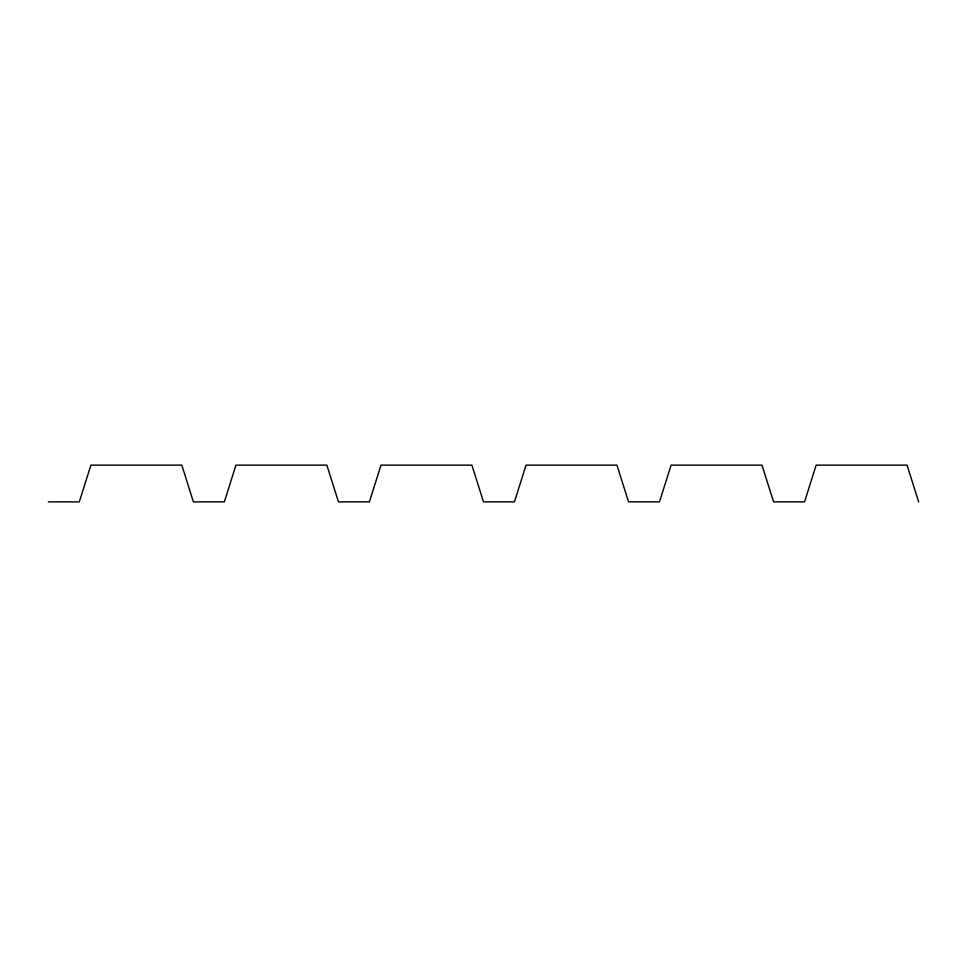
<?xml version="1.0" encoding="UTF-8"?>
<svg xmlns="http://www.w3.org/2000/svg" width="967" height="967" viewBox="0 0 967 967"><rect width="100%" height="100%" fill="white"/><g stroke="black" fill="none" stroke-linecap="round" stroke-linejoin="round"><path stroke-width="1.45" d="M48.35 501.873L79.294 501.873L90.898 465.127L181.796 465.127L193.4 501.873L224.344 501.873L235.948 465.127L326.846 465.127L338.45 501.873L369.394 501.873L380.998 465.127L471.896 465.127L483.5 501.873L514.444 501.873L526.048 465.127L616.946 465.127L628.55 501.873L659.494 501.873L671.098 465.127L761.996 465.127L773.6 501.873L804.544 501.873L816.148 465.127L907.046 465.127L918.65 501.873"/></g></svg>
